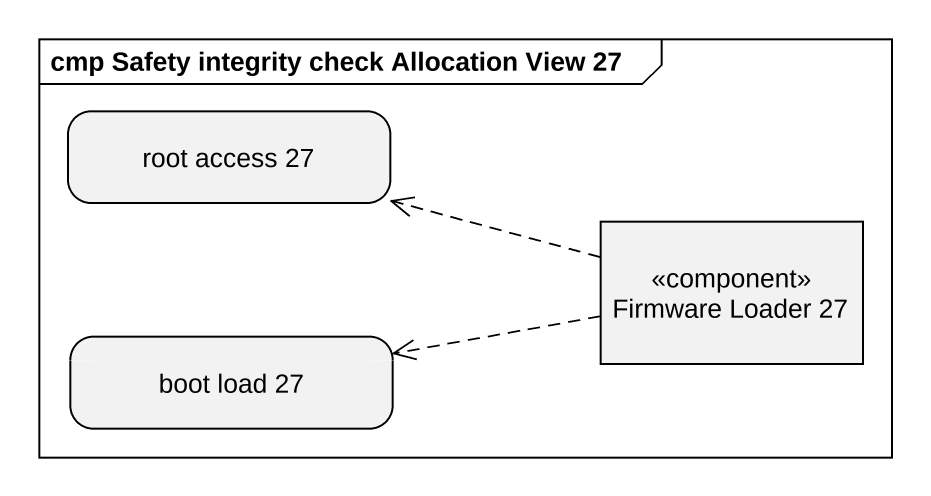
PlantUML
@startuml
mainframe cmp Safety integrity check Allocation View 27
hide empty description
state "root access 27" as root_access_27
state "Firmware Loader 27" as Firmware_Loader_27 <<component>>
state "boot load 27" as boot_load_27
Firmware_Loader_27 -left[dashed]-> root_access_27
Firmware_Loader_27 -left[dashed]-> boot_load_27
@enduml
